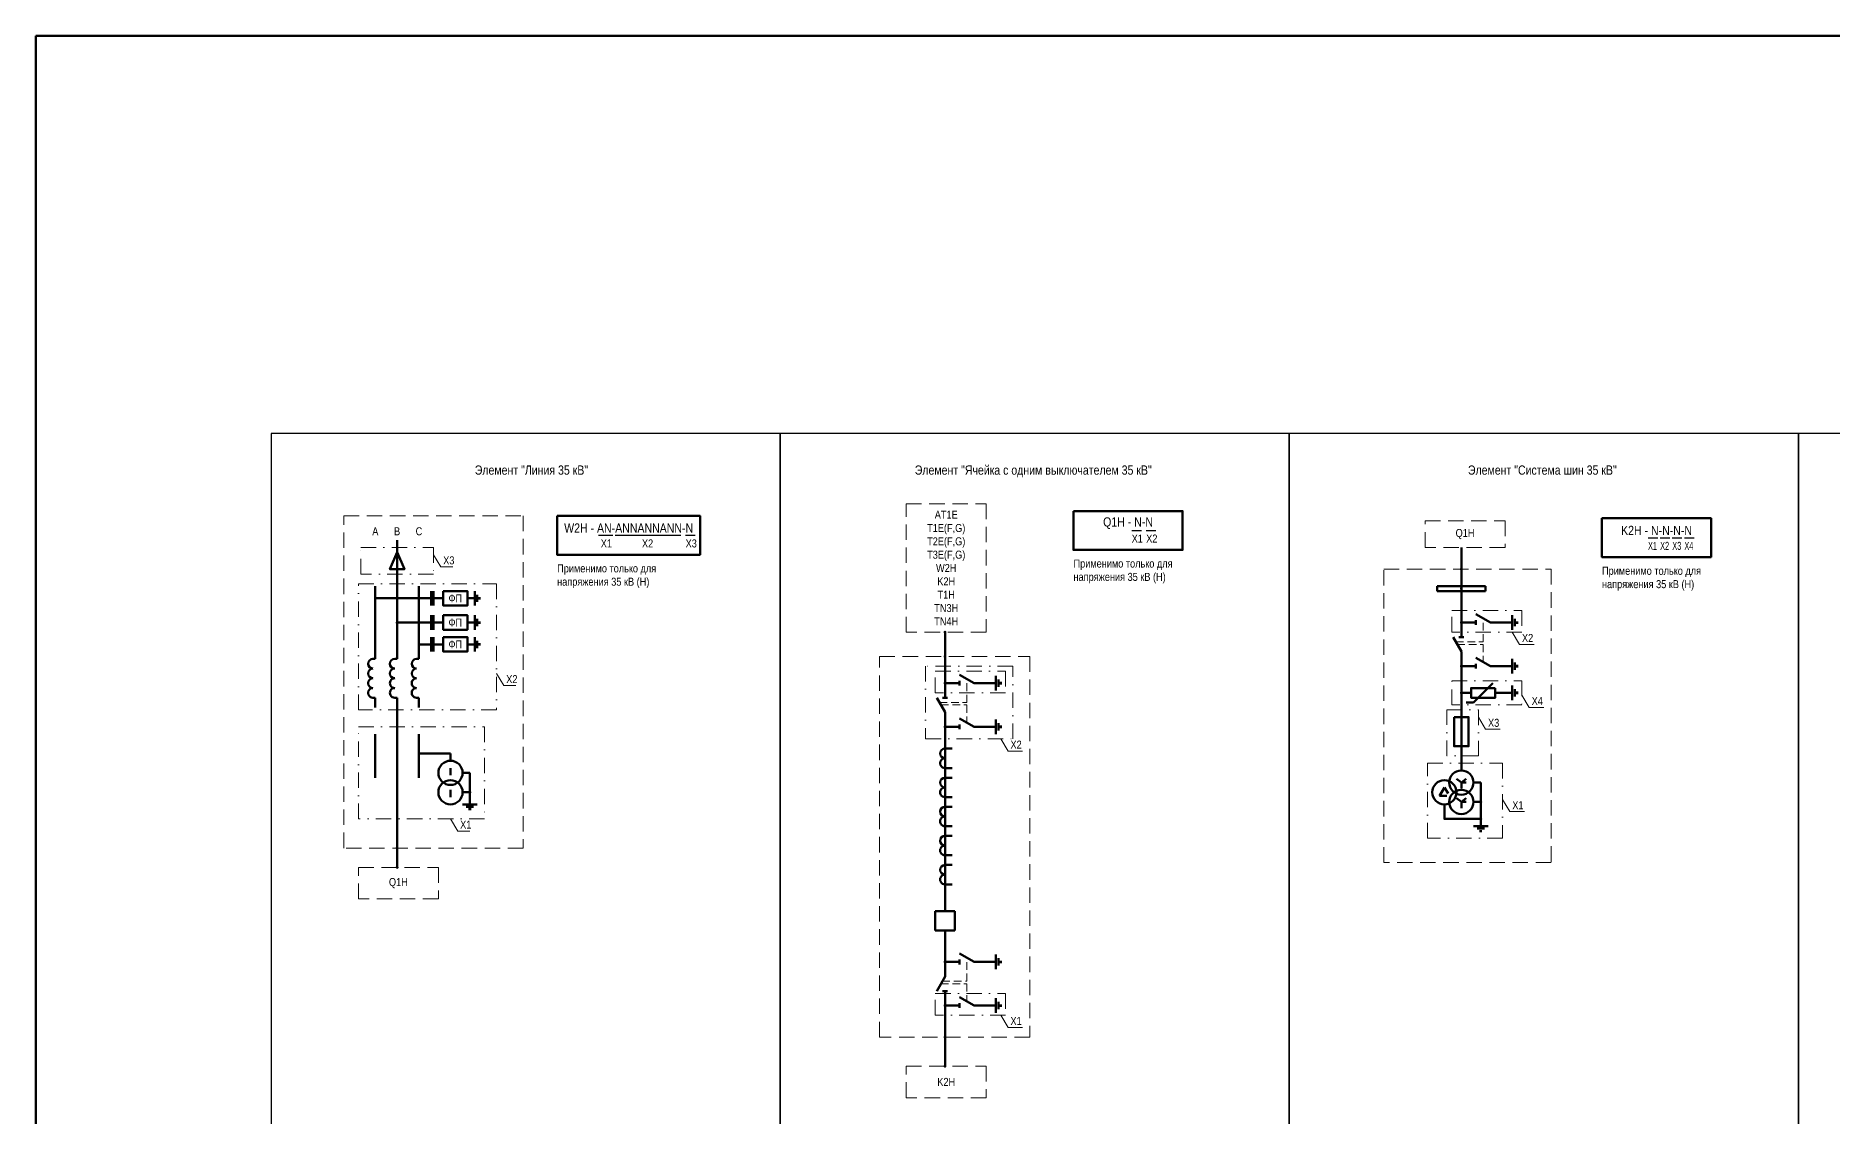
# Model space of a CAD drawing. Header units: millimetres. Extents: x 2565 to 10526, y 3800 to 9503.
# Drawn here: x 4029 to 4770, y 5425 to 5871 of the extents above; entities that cross this region are included whole.
import ezdxf
from ezdxf.enums import TextEntityAlignment as Align

# ---------------------------------------------------------------- set-up
doc = ezdxf.new("R2010")
doc.units = ezdxf.units.MM
doc.linetypes.add('штриховая2', pattern=[9.525, 6.35, -3.175])
doc.linetypes.add('штрихпунктирная2', pattern=[12.7, 6.35, -3.175, 0, -3.175])
for name, color, linetype, lineweight in [('Обводящая', 1, 'штрихпунктирная2', 13), ('Основная', 7, 'Continuous', 30), ('Толстая', 7, 'Continuous', 53), ('Штриховая', 7, 'штриховая2', 20)]:
    doc.layers.add(name, color=color, linetype=linetype, lineweight=lineweight)
doc.layers.add('Рамка', color=190, linetype='Continuous', lineweight=25, plot=False)
doc.styles.add('Narrow', font='ARIALN.TTF')
doc.styles.add('Вывод', font='tahoma.ttf', dxfattribs={"height": 2.5})
doc.styles.add('Компонент', font='ARIALN.TTF', dxfattribs={"height": 3.5})
doc.styles.add('Функция', font='ARIALN.TTF', dxfattribs={"height": 2})

# ---------------------------------------------------------------- blocks, each defined once
blk = doc.blocks.new('*U56')
at = {"color": 0}
for p, q in [((0, 0), (-8, 0)), ((-8, -8), (-8, 0)), ((0, -8), (0, 0)), ((0, -8), (-8, -8))]:
    blk.add_line(p, q, dxfattribs=at)
at = {"layer": 'Основная', "style": 'Компонент'}
blk.add_attdef('ОУ', text='', height=3.5, dxfattribs=at).set_placement((-15, -3), align=Align.MIDDLE_CENTER)
blk = doc.blocks.new('*U25')
at = {"color": 0}
for p, q in [((-3, 0), (0, 0)), ((0, -3), (0, 3)), ((1, -1.5), (1, 1.5)), ((2, -0.5), (2, 0.5))]:
    blk.add_line(p, q, dxfattribs=at)
blk = doc.blocks.new('*U191')
at = {"color": 0}
blk.add_line((0, 0), (6, 3.43), dxfattribs=at)
blk = doc.blocks.new('*U35')
at = {"color": 0}
blk.add_line((0, -1), (0, 1), dxfattribs=at)
blk = doc.blocks.new('*U33')
at = {"color": 0}
for p, q in [((0, 3), (0, 9)), ((0, -9), (0, -3))]:
    blk.add_line(p, q, dxfattribs=at)
at = {"color": 0, "ltscale": 0.25, "rotation": 89.99999999999999}
for name, p in [('*U191', (0, -3)), ('*U35', (0, 3))]:
    blk.add_blockref(name, p, dxfattribs=at)
at = {"layer": 'Основная'}
for tag, height, style, p in [('В1', 2.5, 'Вывод', (2, 7)), ('ОУ', 3.5, 'Компонент', (-12, 0)), ('В2', 2.5, 'Вывод', (2, -7))]:
    blk.add_attdef(tag, text='', height=height, dxfattribs=dict(at, style=style)).set_placement(p, align=Align.MIDDLE_CENTER)
blk = doc.blocks.new('*U42')
at = {"color": 0, "lineweight": 50}
blk.add_line((0, -5), (0, 5), dxfattribs=at)
at = {"color": 0, "ltscale": 0.25}
for p, q in [((0, 4), (3, 4)), ((0, -4), (3, -4))]:
    blk.add_line(p, q, dxfattribs=at)
for centre, major_axis, start_param, end_param in [((0, -2), (-2, 0), 4.712389, 7.853982), ((0, 2), (0, -2), 3.141593, 6.283185)]:
    blk.add_ellipse(centre, major_axis=major_axis, ratio=1, start_param=start_param, end_param=end_param, dxfattribs=at)
at = {"layer": 'Основная'}
for tag, height, style, p in [('ОУ', 3.5, 'Компонент', (-6, 0)), ('В1', 2.5, 'Вывод', (5, 6)), ('В2', 2.5, 'Вывод', (5, -6))]:
    blk.add_attdef(tag, text='', height=height, dxfattribs=dict(at, style=style)).set_placement(p, align=Align.MIDDLE_CENTER)
blk = doc.blocks.new('*U93')
at = {"color": 0}
for p, q in [((0, 9), (0, 3)), ((0, -3), (0, -9))]:
    blk.add_line(p, q, dxfattribs=at)
at = {"color": 0, "ltscale": 0.25, "xscale": -1, "rotation": 90}
for name, p in [('*U191', (0, 3)), ('*U35', (0, -3))]:
    blk.add_blockref(name, p, dxfattribs=at)
at = {"layer": 'Основная'}
for tag, height, style, p in [('В2', 2.5, 'Вывод', (2, 7)), ('ОУ', 3.5, 'Компонент', (-12, 0)), ('В1', 2.5, 'Вывод', (2, -7))]:
    blk.add_attdef(tag, text='', height=height, dxfattribs=dict(at, style=style)).set_placement(p, align=Align.MIDDLE_CENTER)
blk = doc.blocks.new('*U41')
at = {"color": 0}
for p, q in [((-3, 0), (-9, 0)), ((9, 0), (3, 0))]:
    blk.add_line(p, q, dxfattribs=at)
at = {"color": 0, "ltscale": 0.25, "xscale": -1}
for name, p in [('*U191', (3, 0)), ('*U35', (-3, 0))]:
    blk.add_blockref(name, p, dxfattribs=at)
at = {"layer": 'Основная'}
for tag, height, style, p in [('ОУ', 3.5, 'Компонент', (0, 12)), ('В1', 2.5, 'Вывод', (-7, -2)), ('В2', 2.5, 'Вывод', (7, -2))]:
    blk.add_attdef(tag, text='', height=height, dxfattribs=dict(at, style=style)).set_placement(p, align=Align.MIDDLE_CENTER)
blk = doc.blocks.new('*U11')
at = {"ltscale": 0.25}
for p, q in [((0, 8), (1, 8)), ((0, -8), (1, -8))]:
    blk.add_line(p, q, dxfattribs=at)
for centre, major_axis, start_param, end_param in [((0, 6), (0, -2), 3.141593, 6.283185), ((0, -2), (-2, 0), 4.712389, 7.853982), ((0, 2), (0, -2), 3.141593, 6.283185), ((0, -6), (-2, 0), 4.712389, 7.853982)]:
    blk.add_ellipse(centre, major_axis=major_axis, ratio=1, start_param=start_param, end_param=end_param, dxfattribs=at)
at = {"layer": 'Основная'}
for tag, height, style, p in [('ОУ', 3.5, 'Компонент', (-6, 0)), ('В1', 2.5, 'Вывод', (5, 6)), ('В2', 2.5, 'Вывод', (5, -6))]:
    blk.add_attdef(tag, text='', height=height, dxfattribs=dict(at, style=style)).set_placement(p, align=Align.MIDDLE_CENTER)
blk = doc.blocks.new('*U49')
at = {"color": 0}
for p, q in [((0, 0), (20, 0)), ((0, -2), (0, 0)), ((20, -2), (20, 0)), ((0, -2), (20, -2))]:
    blk.add_line(p, q, dxfattribs=at)
at = {"layer": 'Основная', "style": 'Компонент'}
blk.add_attdef('ОШ', text='', height=3.5, dxfattribs=at).set_placement((6, 4), align=Align.MIDDLE_CENTER)
blk = doc.blocks.new('*U50')
at = {"color": 0, "ltscale": 0.35}
for p, q in [((0, 2), (-2, -1.5)), ((0, 2), (1.5, -0.5)), ((-2, -1.5), (1, -1.5))]:
    blk.add_line(p, q, dxfattribs=at)
blk.add_circle((0, 0), 5, dxfattribs=at)
at = {"ltscale": 0.35, "style": 'Компонент'}
blk.add_attdef('ОУ', text='', height=3.5, dxfattribs=at).set_placement((0, 8), align=Align.MIDDLE_CENTER)
blk = doc.blocks.new('*U51')
at = {"color": 0, "ltscale": 0.35}
for q in [(-2, 1.5), (2, 1.5), (2, 0), (0, -2.5)]:
    blk.add_line((0, 0), q, dxfattribs=at)
blk.add_circle((0, 0), 5, dxfattribs=at)
at = {"ltscale": 0.35, "style": 'Компонент'}
blk.add_attdef('ОУ', text='', height=3.5, dxfattribs=at).set_placement((0, 8), align=Align.MIDDLE_CENTER)
blk = doc.blocks.new('*U19')
at = {"color": 0, "ltscale": 0.35}
for q in [(-2, 1.5), (2, 1.5), (2, 0), (0, -2.5)]:
    blk.add_line((0, 0), q, dxfattribs=at)
blk.add_circle((0, 0), 5, dxfattribs=at)
at = {"ltscale": 0.35, "style": 'Компонент'}
blk.add_attdef('ОУ', text='', height=3.5, dxfattribs=at).set_placement((0, 8), align=Align.MIDDLE_CENTER)
blk = doc.blocks.new('*U26')
at = {"color": 0}
for p, q in [((3, 0), (-3, 0)), ((0, 3), (0, 0)), ((1.5, -1), (-1.5, -1)), ((0.5, -2), (-0.5, -2))]:
    blk.add_line(p, q, dxfattribs=at)
blk = doc.blocks.new('*U58')
at = {"color": 0, "ltscale": 0.35}
blk.add_line((0, -2), (0, 1), dxfattribs=at)
blk.add_circle((0, 0), 5, dxfattribs=at)
at = {"ltscale": 0.35, "style": 'Компонент'}
blk.add_attdef('ОУ', text='', height=3.5, dxfattribs=at).set_placement((0, -8), align=Align.MIDDLE_CENTER)
blk = doc.blocks.new('*U57')
at = {"color": 0, "ltscale": 0.35}
blk.add_line((0, 2), (0, -1), dxfattribs=at)
blk.add_circle((0, 0), 5, dxfattribs=at)
at = {"ltscale": 0.35, "style": 'Компонент'}
blk.add_attdef('ОУ', text='', height=3.5, dxfattribs=at).set_placement((0, 8), align=Align.MIDDLE_CENTER)
blk = doc.blocks.new('*U44')
at = {"color": 0, "ltscale": 0.35}
for q in [(4, 4), (-7, -4)]:
    blk.add_line((-4, -4), q, dxfattribs=at)
at = {"color": 0}
for p, q in [((9, 0), (5, 0)), ((-5, 0), (-9, 0))]:
    blk.add_line(p, q, dxfattribs=at)
at = {"color": 0, "ltscale": 0.35}
blk.add_lwpolyline([(5, 2), (-5, 2), (-5, -2), (5, -2)], close=True, dxfattribs=at)
at = {"layer": 'Основная'}
for tag, height, style, p in [('ОУ', 3.5, 'Компонент', (0, 6)), ('В1', 2.5, 'Вывод', (-7, -2)), ('F', 2, 'Функция', (-3, -5)), ('В2', 2.5, 'Вывод', (7, -2))]:
    blk.add_attdef(tag, text='', height=height, dxfattribs=dict(at, style=style)).set_placement(p, align=Align.MIDDLE_CENTER)
blk = doc.blocks.new('*U28')
at = {"color": 0}
for p, q in [((-3, 0), (0, 0)), ((0, -3), (0, 3)), ((1, -1.5), (1, 1.5)), ((2, -0.5), (2, 0.5))]:
    blk.add_line(p, q, dxfattribs=at)
blk = doc.blocks.new('*U227')
at = {"color": 0}
for p, q in [((-3, 0), (0, 0)), ((0, 3), (0, -3)), ((1, 1.5), (1, -1.5)), ((2, 0.5), (2, -0.5))]:
    blk.add_line(p, q, dxfattribs=at)

msp = doc.modelspace()

# ---------------------------------------------------------------- linework, layer by layer
at = {"layer": 'Обводящая'}
for points in [[(4163, 5660), (4193, 5660), (4193, 5649), (4163, 5649)], [(4396, 5581), (4432, 5581), (4432, 5611), (4396, 5611)], [(4611, 5593), (4624, 5593), (4624, 5574), (4611, 5574)], [(4162, 5586), (4214, 5586), (4214, 5548), (4162, 5548)], [(4603, 5571), (4634, 5571), (4634, 5540), (4603, 5540)]]:
    msp.add_lwpolyline(points, close=True, dxfattribs=at)
for points in [[(4193, 5657), (4196, 5652), (4201, 5652)], [(4638, 5625), (4641, 5620), (4647, 5620)], [(4219, 5608), (4222, 5603), (4227, 5603)], [(4642, 5599), (4645, 5594), (4651, 5594)], [(4624, 5590), (4627, 5585), (4633, 5585)], [(4427, 5581), (4430, 5576), (4436, 5576)], [(4634, 5556), (4637, 5551), (4643, 5551)], [(4200, 5548), (4203, 5543), (4208, 5543)], [(4427, 5467), (4430, 5462), (4436, 5462)]]:
    msp.add_lwpolyline(points, dxfattribs=at)
at = {"layer": 'Обводящая', "linetype": 'штрихпунктирная2'}
for points in [[(4162, 5645), (4219, 5645), (4219, 5593), (4162, 5593)], [(4613, 5634), (4642, 5634), (4642, 5625), (4613, 5625)], [(4400, 5609), (4429, 5609), (4429, 5600), (4400, 5600)], [(4613, 5605), (4642, 5605), (4642, 5595), (4613, 5595)], [(4400, 5476), (4429, 5476), (4429, 5467), (4400, 5467)]]:
    msp.add_lwpolyline(points, close=True, dxfattribs=at)
at = {"layer": 'Основная', "color": 5, "lineweight": 70}
msp.add_lwpolyline([(4029, 5871), (10526, 5871), (10526, 4732), (4029, 4732)], close=True, dxfattribs=at)
at = {"layer": 'Основная'}
for points in [[(4261, 5665), (4267, 5665)], [(4268, 5665), (4295, 5665)], [(4297, 5665), (4301, 5665)], [(4481, 5667), (4485, 5667)], [(4487, 5667), (4491, 5667)], [(4694, 5664), (4698, 5664)], [(4699, 5664), (4703, 5664)], [(4704, 5664), (4708, 5664)], [(4709, 5664), (4713, 5664)]]:
    msp.add_lwpolyline(points, dxfattribs=at)
at = {"layer": 'Рамка'}
for points in [[(4126, 5410), (4336, 5410), (4336, 5707), (4126, 5707)], [(4336, 5410), (4546, 5410), (4546, 5707), (4336, 5707)], [(4546, 5410), (4756, 5410), (4756, 5707), (4546, 5707)], [(4756, 5410), (4966, 5410), (4966, 5707), (4756, 5707)]]:
    msp.add_lwpolyline(points, close=True, dxfattribs=at)
at = {"layer": 'Толстая'}
for points in [[(4244, 5673), (4303, 5673), (4303, 5657), (4244, 5657)], [(4457, 5675), (4502, 5675), (4502, 5659), (4457, 5659)], [(4675, 5672), (4720, 5672), (4720, 5656), (4675, 5656)], [(4197, 5642), (4207, 5642), (4207, 5636), (4197, 5636)], [(4197, 5632), (4207, 5632), (4207, 5626), (4197, 5626)], [(4197, 5623), (4207, 5623), (4207, 5617), (4197, 5617)], [(4614, 5590), (4620, 5590), (4620, 5578), (4614, 5578)]]:
    msp.add_lwpolyline(points, close=True, dxfattribs=at)
for points in [[(4178, 5614), (4178, 5663)], [(4178, 5658), (4175, 5651), (4181, 5651), (4178, 5658)], [(4617, 5660), (4617, 5643)], [(4169, 5614), (4169, 5644)], [(4169, 5639), (4192, 5639)], [(4187, 5614), (4187, 5644)], [(4192, 5642), (4192, 5636)], [(4193, 5642), (4193, 5636)], [(4193, 5639), (4197, 5639)], [(4617, 5629), (4617, 5643)], [(4192, 5632), (4192, 5626)], [(4193, 5632), (4193, 5626)], [(4178, 5629), (4192, 5629)], [(4193, 5629), (4197, 5629)], [(4404, 5604), (4404, 5625)], [(4187, 5620), (4192, 5620)], [(4192, 5623), (4192, 5617)], [(4193, 5623), (4193, 5617)], [(4193, 5620), (4197, 5620)], [(4617, 5611), (4617, 5568)], [(4169, 5597), (4169, 5598)], [(4169, 5597), (4169, 5594)], [(4178, 5597), (4178, 5598)], [(4178, 5597), (4178, 5528)], [(4187, 5597), (4187, 5598)], [(4187, 5597), (4187, 5594)], [(4169, 5583), (4169, 5565)], [(4187, 5583), (4187, 5565)], [(4404, 5510), (4404, 5586)], [(4200, 5575), (4187, 5575)], [(4200, 5572), (4200, 5575)], [(4208, 5567), (4208, 5555)], [(4625, 5563), (4625, 5548)], [(4625, 5548), (4610, 5548), (4610, 5554)], [(4404, 5498), (4404, 5502)], [(4404, 5498), (4404, 5489)], [(4404, 5471), (4404, 5446)]]:
    msp.add_lwpolyline(points, dxfattribs=at)
at = {"layer": 'Толстая', "ltscale": 0.25, "const_width": 0.6}
for points in [[(4616.7, 5651, 1), (4617.3, 5651, 1)], [(4168.7, 5639, 1), (4169.3, 5639, 1)], [(4616.7, 5643, 1), (4617.3, 5643, 1)], [(4177.7, 5629, 1), (4178.3, 5629, 1)], [(4403.7, 5625, 1), (4404.3, 5625, 1)], [(4616.7, 5629, 1), (4617.3, 5629, 1)], [(4186.7, 5620, 1), (4187.3, 5620, 1)], [(4403.7, 5615, 1), (4404.3, 5615, 1)], [(4616.7, 5611, 1), (4617.3, 5611, 1)], [(4403.7, 5604, 1), (4404.3, 5604, 1)], [(4616.7, 5600, 1), (4617.3, 5600, 1)], [(4403.7, 5586, 1), (4404.3, 5586, 1)], [(4186.7, 5575, 1), (4187.3, 5575, 1)], [(4207.7, 5559, 1), (4208.3, 5559, 1)], [(4624.7, 5555, 1), (4625.3, 5555, 1)], [(4624.7, 5548, 1), (4625.3, 5548, 1)], [(4177.7, 5536, 1), (4178.3, 5536, 1)], [(4177.7, 5528, 1), (4178.3, 5528, 1)], [(4403.7, 5489, 1), (4404.3, 5489, 1)], [(4403.7, 5471, 1), (4404.3, 5471, 1)], [(4403.7, 5458, 1), (4404.3, 5458, 1)], [(4403.7, 5446, 1), (4404.3, 5446, 1)]]:
    msp.add_lwpolyline(points, format="xyb", close=True, dxfattribs=at)
at = {"layer": 'Толстая', "ltscale": 100}
for points in [[(4205, 5567), (4208, 5567)], [(4205, 5559), (4208, 5559)], [(4622, 5563), (4625, 5563)], [(4622, 5555), (4625, 5555)]]:
    msp.add_lwpolyline(points, dxfattribs=at)
at = {"layer": 'Штриховая'}
for points in [[(4388, 5678), (4421, 5678), (4421, 5625), (4388, 5625)], [(4156, 5673), (4230, 5673), (4230, 5536), (4156, 5536)], [(4585, 5651), (4654, 5651), (4654, 5530), (4585, 5530)], [(4377, 5615), (4439, 5615), (4439, 5458), (4377, 5458)], [(4388, 5446), (4421, 5446), (4421, 5433), (4388, 5433)]]:
    msp.add_lwpolyline(points, close=True, dxfattribs=at)
at = {"layer": 'Штриховая', "linetype": 'штриховая2'}
for points in [[(4602, 5671), (4635, 5671), (4635, 5660), (4602, 5660)], [(4162, 5528), (4195, 5528), (4195, 5515), (4162, 5515)]]:
    msp.add_lwpolyline(points, close=True, dxfattribs=at)
at = {"layer": 'Штриховая', "linetype": 'штриховая2', "ltscale": 0.5}
for points in [[(4614.71, 5621), (4626, 5621), (4626, 5630.71)], [(4615.29, 5620), (4626, 5620), (4626, 5612.71)]]:
    msp.add_lwpolyline(points, dxfattribs=at)
at = {"layer": 'Штриховая', "ltscale": 0.5}
for points in [[(4401.71, 5596), (4413, 5596), (4413, 5605.71)], [(4402.29, 5595), (4413, 5595), (4413, 5587.71)], [(4402.86, 5481), (4413, 5481), (4413, 5490.71)], [(4402.29, 5480), (4413, 5480), (4413, 5472.71)]]:
    msp.add_lwpolyline(points, dxfattribs=at)

# ---------------------------------------------------------------- block references
at = {"layer": 'Толстая', "ltscale": 0.25}
for name, p in [('*U227', (4210, 5639)), ('*U49', (4607, 5644.01)), ('*U227', (4210, 5629)), ('*U41', (4626, 5629)), ('*U25', (4638, 5629)), ('*U33', (4617, 5620)), ('*U227', (4210, 5620)), ('*U41', (4626, 5611)), ('*U25', (4638, 5611)), ('*U33', (4404, 5595)), ('*U41', (4413, 5604)), ('*U25', (4425, 5604)), ('*U25', (4425, 5604)), ('*U28', (4638, 5600)), ('*U41', (4413, 5586)), ('*U25', (4425, 5586)), ('*U42', (4404, 5573)), ('*U42', (4404, 5561)), ('*U26', (4208, 5554)), ('*U42', (4404, 5549)), ('*U26', (4625, 5545)), ('*U42', (4404, 5537)), ('*U42', (4404, 5525)), ('*U56', (4408, 5510)), ('*U41', (4413, 5489)), ('*U25', (4425, 5489)), ('*U93', (4404, 5480)), ('*U41', (4413, 5471)), ('*U25', (4425, 5471))]:
    msp.add_blockref(name, p, dxfattribs=at)
at = {"layer": 'Толстая', "ltscale": 0.35}
for name, p in [('*U11', (4168, 5606)), ('*U11', (4177, 5606)), ('*U11', (4186, 5606)), ('*U44', (4626, 5600)), ('*U57', (4200, 5567)), ('*U19', (4617, 5563)), ('*U58', (4200, 5559)), ('*U50', (4610, 5559)), ('*U51', (4617, 5555))]:
    msp.add_blockref(name, p, dxfattribs=at)

# ---------------------------------------------------------------- texts
at = {"layer": 'Основная', "style": 'Narrow'}
for s, height, p in [('Элемент "Линия 35 кВ" ', 3.8, (4234, 5690)), ('Элемент "Ячейка с одним выключателем 35 кВ" ', 3.8, (4441, 5690)), ('Элемент "Система шин 35 кВ" ', 3.8, (4651, 5690)), ('A', 3.3, (4169, 5665)), ('B', 3.3, (4178, 5665)), ('C', 3.3, (4187, 5665))]:
    msp.add_text(s, height=height, dxfattribs=at).set_placement(p, align=Align.CENTER)
for s, p in [('X1', (4262, 5660)), ('X2', (4279, 5660)), ('X3', (4297, 5660)), ('X1', (4481, 5662)), ('X2', (4487, 5662)), ('X3', (4197, 5653)), ('X2', (4642, 5621)), ('X2', (4223, 5604)), ('X4', (4646, 5595)), ('X3', (4628, 5586)), ('X2', (4431, 5577)), ('X1', (4638, 5552)), ('X1', (4204, 5544)), ('X1', (4431, 5463))]:
    msp.add_text(s, height=3.3, dxfattribs=at).set_placement(p)
at = {"layer": 'Основная', "style": 'Narrow', "width": 0.8}
for s, p in [('X1', (4694, 5659)), ('X2', (4699, 5659)), ('X3', (4704, 5659)), ('X4', (4709, 5659))]:
    msp.add_text(s, height=3.3, dxfattribs=at).set_placement(p)
at = {"layer": 'Основная', "style": 'Narrow'}
for s, insert, char_height, width, attachment_point in [('\\pi-11.4,l11.4,t11.4;W2H - AN-ANNANNANN-N', (4273.5, 5668), 3.8, 59, 5), ('\\pi-11.4,l11.4,t11.4;Q1H - N-N', (4479.5, 5670), 3.8, 45, 5), ('\\pi-11.4,l11.4,t11.4;K2H - N-N-N-N', (4697.5, 5667), 3.8, 45, 5), ('Q1H', (4618.5, 5665.5), 3.3, 33, 5), ('Применимо только для напряжения 35 кВ (H)', (4457, 5655), 3.3, 47, 1), ('Применимо только для напряжения 35 кВ (H)', (4244, 5653), 3.3, 51, 1), ('Применимо только для напряжения 35 кВ (H)', (4675, 5652), 3.3, 47, 1), ('Q1H', (4178.5, 5521.5), 3.3, 33, 5), ('\\pi-9.9,l9.9,t9.9;K2H', (4404.5, 5439.5), 3.3, 33, 5)]:
    msp.add_mtext(s, dxfattribs=dict(at, insert=insert, char_height=char_height, width=width, attachment_point=attachment_point))
at = {"layer": 'Основная', "color": 3, "insert": (4404.5, 5651.5), "char_height": 3.3, "width": 33, "attachment_point": 5, "style": 'Narrow'}
msp.add_mtext('{\\C256;AT1E \\PT1E(F,G)}\\P{\\C256;T2E(F,G)}\\P{\\C256;T3E(F,G)}\\P{\\C256;W2H\\PK2H\\P\\pi-9.9,l9.9,t9.9;T1H\\PTN3H\\PTN4H}', dxfattribs=at)
at = {"layer": 'Толстая', "char_height": 3.3, "width": 10, "attachment_point": 5, "style": 'Narrow'}
for insert in [(4202, 5639), (4202, 5629), (4202, 5620)]:
    msp.add_mtext('ФП', dxfattribs=dict(at, insert=insert))

doc.saveas('drawing.dxf')
